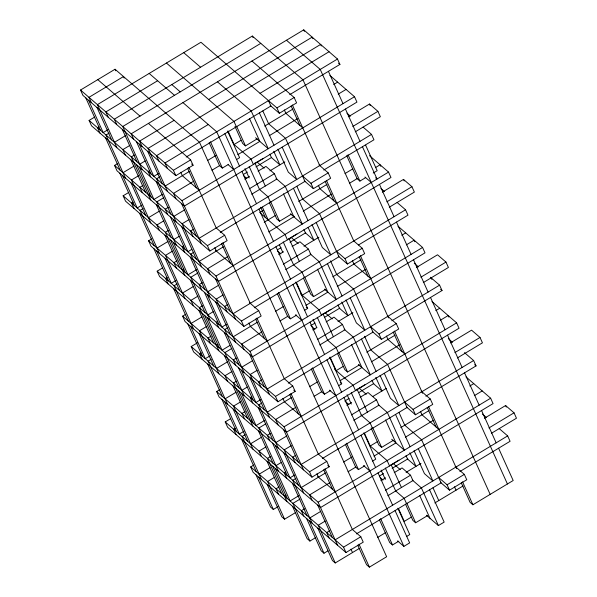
<?xml version="1.0" encoding="UTF-8"?>
<svg xmlns="http://www.w3.org/2000/svg" width="597" height="597" viewBox="0 0 597 597"><rect width="100%" height="100%" fill="white"/><g stroke="black" fill="none" stroke-linecap="round" stroke-linejoin="round"><path stroke-width="0.9" d="M148.437 123.415L190.644 159.884L193.077 165.272L175.824 175.667L82.961 95.423L80.528 90.035L115.042 69.245L199.458 142.198L386.64 556.755L369.386 567.15L366.565 564.717L357.737 545.165M329.887 75.438L354.506 96.714L356.939 102.102L184.398 206.055L91.535 125.81L89.102 120.43L94.595 117.124M157.623 80.737L105.856 111.923L108.288 117.303M99.117 126.78L97.55 127.721L99.975 133.109M490.167 494.383L302.985 79.819L252.33 36.051L114.296 119.213L116.728 124.601M107.878 129.75L103.177 132.586L88.587 100.281M109.124 133.131L105.99 135.019L125.437 178.093M260.777 43.35L122.736 126.512L142.183 169.585M114.43 142.317L125.407 135.698M289.732 94.654L339.924 64.416L337.492 59.028L303.724 29.85L131.183 133.81L133.609 139.191M129.93 145.355L122.87 149.608L125.303 154.996M174.13 120.31L139.623 141.101L142.056 146.489M208.644 99.52L312.164 37.148L312.865 38.686M188.853 167.324L216.233 227.964L224.673 235.263L227.106 240.643L209.853 251.038L116.997 170.794L114.564 165.414L117.699 163.518M134.452 155.011L131.318 156.907L150.765 199.973M123.004 172.705L133.982 166.093M139.758 164.197L145.243 160.891M208.271 124.504L156.504 155.69L158.936 161.078M260.031 93.319L329.051 51.738M138.504 175.749L131.444 180.003L150.892 223.069M149.765 170.548L148.198 171.496L150.631 176.876M337.492 59.028L164.951 162.988L167.376 168.369M158.533 173.526L153.825 176.354L139.243 144.056M186.204 157.033L270.904 105.997L268.478 100.609M369.55 155.675L388.543 172.093L390.975 177.473L218.427 281.433L125.571 201.189L123.139 195.801L128.631 192.495M143.026 185.406L139.892 187.294L142.317 192.682M159.78 176.899L156.638 178.787L176.085 221.86M80.528 90.035L173.391 170.279L190.644 159.884M116.863 147.698L97.415 104.624L200.943 42.253L276.918 107.908L294.172 97.512L296.605 102.893L279.344 113.288L270.202 105.385M133.146 202.152L131.579 203.099L134.012 208.48M148.332 194.592L149.899 193.644M165.078 186.085L189.391 171.436M207.435 160.571L216.062 155.369M227.957 130.9L234.099 144.504L241.158 140.25M264.687 126.071L292.918 109.064M333.701 84.49L337.626 82.125M141.914 205.129L137.206 207.965L122.624 175.66M162.585 194.256L153.959 199.458L139.37 167.153M234.987 126.467L242.666 143.467L245.479 145.899L257.24 138.81M143.161 208.502L140.019 210.39L159.466 253.464M163.832 197.637L156.772 201.883L176.219 244.957M193.913 181.092L173.526 193.376L175.951 198.764M211.95 170.227L219.793 165.503M237.837 154.63L259.792 141.399L249.434 118.445M269.21 135.728L297.44 118.721M338.223 94.147L346.066 89.423M209.174 142.705L219.532 165.66L222.345 168.085L228.621 164.309M236.464 159.586L239.606 157.69L227.703 131.34M148.466 217.689L159.444 211.077M168.354 207.293L165.212 209.181L167.645 214.562M89.102 120.43L181.966 200.674L354.506 96.714M255.023 163.324L262.867 158.601M163.966 220.733L156.907 224.987L159.339 230.367M173.652 216.48L184.637 209.86M243.389 174.458L247.382 172.055M256.009 166.861L271.695 157.407M244.763 179.167L249.471 176.331M258.098 171.138L265.941 166.406L274.381 173.705L276.814 179.085L251.718 194.212M348.29 116.796L369.468 104.035L377.908 111.333L380.341 116.713L355.237 131.833M249.568 302.731L258.71 310.634L261.143 316.022L243.889 326.417L151.026 246.173L148.593 240.785L151.735 238.897M168.481 230.39L165.347 232.278L184.794 275.351M189.159 219.517L182.1 223.771L201.547 266.844M269.941 170.846L284.836 161.869M249.285 188.824L274.381 173.705M352.812 126.452L377.908 111.333M157.041 248.083L168.018 241.464M173.787 239.576L179.279 236.263M193.674 229.173L190.54 231.069L192.973 236.449M172.54 251.121L165.481 255.374L184.928 298.448M183.801 245.927L182.227 246.867L184.66 252.255M198.98 238.36L371.528 134.407L373.953 139.788L323.761 170.033M191.779 249.367L187.861 251.733L173.272 219.427M220.233 232.405L304.94 181.369L285.493 138.303L268.605 123.713L262.852 110.96M397.953 226.188L422.572 247.464L425.004 252.852L252.464 356.805L159.6 276.56L157.168 271.18L162.66 267.874M177.055 260.777L173.921 262.673L176.354 268.053M193.809 252.27L190.674 254.165L210.122 297.231M259.688 212.584L263.284 210.413M114.564 165.414L207.42 245.658L224.673 235.263M302.507 175.988L310.947 183.279L328.201 172.884L330.634 178.272L313.38 188.667L304.239 180.764M167.182 277.53L165.615 278.471L168.041 283.859M182.361 269.963L183.928 269.023M199.114 261.456L223.427 246.807M264.21 222.241L275.187 215.621M298.716 201.45L326.955 184.436M344.991 173.57L352.834 168.839M175.943 280.5L171.242 283.336L156.653 251.031M196.622 269.628L187.988 274.829L173.406 242.524M269.404 202.689L276.695 218.845L279.508 221.271L291.276 214.189M177.19 283.881L174.055 285.769L193.503 328.843M197.861 273.008L190.809 277.262L210.256 320.335M227.95 256.471L207.555 268.754L209.987 274.135M268.732 231.897L294.612 216.301M303.239 211.107L331.477 194.092M349.514 183.227L357.357 178.503M375.394 167.63L380.102 164.794L380.796 166.332M346.73 155.705L357.096 178.66L359.909 181.092L365.401 177.779M373.244 173.055L377.162 170.69L365.648 145.19M182.495 293.06L193.473 286.448M202.383 282.665L199.249 284.553L201.674 289.941M123.139 195.801L215.995 276.045L388.543 172.093M289.052 238.703L296.896 233.972M197.995 296.105L190.936 300.358L193.368 305.739M207.689 291.851L218.666 285.232M277.426 249.837L281.023 247.665M290.038 242.233L305.724 232.785M278.799 254.538L283.5 251.71M292.127 246.509L299.97 241.785L308.41 249.076L310.843 254.464L285.747 269.583M382.319 192.167L403.497 179.406L411.937 186.704L414.37 192.085L389.274 207.211M256.919 318.074L284.299 378.714L292.746 386.013L295.172 391.393L277.918 401.788L185.063 321.544L182.63 316.164L185.764 314.268M202.517 305.761L199.383 307.656L218.83 350.723M223.188 294.896L216.129 299.149L235.576 342.215M303.97 246.225L318.873 237.24M283.314 264.202L308.41 249.076M386.841 201.823L411.937 186.704M191.07 323.455L202.055 316.843M207.823 314.947L213.308 311.641M227.711 304.552L224.569 306.44L227.002 311.828M206.569 326.499L199.51 330.753L218.957 373.819M217.83 321.298L216.263 322.246L218.696 327.626M233.017 313.738L405.557 209.778L407.99 215.159L358.581 244.934M226.599 324.268L221.89 327.104L207.308 294.806M254.27 307.776L338.969 256.747L319.522 213.674L302.642 199.085L296.881 186.331M431.989 301.56L456.608 322.843L459.041 328.223L286.493 432.183L193.637 351.939L191.204 346.551L197.48 342.775M211.092 336.156L207.957 338.044L210.383 343.432M227.845 327.649L224.703 329.537L244.151 372.61M148.593 240.785L241.457 321.029L258.71 310.634M336.544 251.359L344.984 258.658L362.237 248.262L364.67 253.643L347.417 264.038L338.268 256.135M201.211 352.902L199.644 353.849L202.077 359.23M216.398 345.342L217.965 344.394M233.143 336.835L257.456 322.186M275.501 311.313L283.344 306.589M309.224 291L302.164 295.246L296.41 282.5M332.753 276.821L360.984 259.807M401.766 235.24L405.691 232.875M209.98 355.872L205.271 358.707L190.689 326.41M229.867 345.476L222.024 350.2L207.435 317.902M303.44 278.068L310.731 294.217L313.544 296.649L325.305 289.56M211.226 359.252L208.084 361.14L227.532 404.214M231.897 348.379L224.838 352.633L244.285 395.707M261.979 331.842L241.591 344.126L244.016 349.514M280.015 320.977L287.858 316.246M305.903 305.38L327.857 292.149L317.5 269.195M337.275 286.478L365.506 269.471M406.288 244.897L414.131 240.173L414.825 241.71M277.239 293.455L287.597 316.403L290.411 318.835L296.687 315.059M304.53 310.336L307.671 308.44L295.769 282.09M216.532 368.439L227.509 361.819M236.419 358.043L233.278 359.931L235.711 365.312M157.168 271.18L250.031 351.424L422.572 247.464M322.305 314.544L330.932 309.35M232.032 371.476L224.972 375.729L227.405 381.117M241.718 367.222L252.703 360.61M310.738 325.641L315.052 323.044M324.858 317.134L339.76 308.156M312.828 329.917L316.753 327.552M326.163 321.88L334.007 317.156L342.447 324.455L344.879 329.835L319.783 344.954M416.355 267.538L437.534 254.785L445.974 262.076L448.407 267.463L423.303 282.582M290.955 393.445L318.335 454.086L326.775 461.384L329.208 466.764L311.955 477.16L219.092 396.915L216.659 391.535L219.8 389.647M236.546 381.14L233.412 383.028L252.859 426.101M257.225 370.267L250.165 374.52L269.613 417.594M338.006 321.596L352.909 312.619M317.35 339.574L342.447 324.455M420.878 277.202L445.974 262.076M225.106 398.826L236.084 392.214M241.852 390.319L247.345 387.013M261.74 379.923L258.605 381.811L261.038 387.199M240.606 401.871L233.546 406.124L252.994 449.198M251.867 396.669L250.292 397.617L252.725 402.997M267.046 389.11L439.593 285.15L442.019 290.538L391.826 320.776M260.628 399.647L255.926 402.482L241.337 370.177M288.299 383.155L373.006 332.119L353.558 289.045L336.671 274.456L330.529 260.859M466.018 376.938L490.637 398.214L493.07 403.602L320.529 507.554L227.666 427.31L225.233 421.93L230.726 418.616M245.121 411.527L241.986 413.422L244.419 418.803M261.874 403.02L258.74 404.915L278.187 447.981M182.63 316.164L275.486 396.408L292.746 386.013M370.573 326.738L379.013 334.029L396.266 323.634L398.699 329.022L381.446 339.417L372.304 331.514M235.248 428.273L233.681 429.221L236.106 434.609M250.427 420.713L252.001 419.766M267.18 412.206L291.493 397.557M309.53 386.692L317.373 381.968M343.253 366.371L336.201 370.625L330.059 357.021M366.782 352.193L395.02 335.186M435.803 310.612L439.72 308.253M244.009 431.25L239.307 434.086L224.718 401.781M264.687 420.378L256.053 425.579L241.472 393.274M337.469 353.439L344.76 369.588L347.573 372.021L359.342 364.931M245.255 434.623L242.121 436.519L261.568 479.585M265.926 423.758L258.874 428.012L278.321 471.078M296.015 407.214L275.62 419.504L278.053 424.885M314.052 396.348L321.895 391.625M339.932 380.752L361.894 367.521L351.529 344.573M371.304 361.857L399.542 344.842M440.325 320.268L448.168 315.544L448.862 317.082M311.268 368.827L321.634 391.781L324.447 394.214L330.723 390.431M338.566 385.707L341.7 383.819L329.805 357.461M250.561 443.81L261.538 437.198M270.448 433.415L267.314 435.303L269.747 440.69M191.204 346.551L284.06 426.795L456.608 322.843M356.334 389.923L364.961 384.722M266.061 446.854L259.001 451.108L261.434 456.489M275.754 442.601L286.732 435.982M344.775 401.02L349.088 398.415M358.887 392.513L373.789 383.535M346.864 405.288L351.566 402.453M360.192 397.259L368.036 392.535L376.476 399.826L378.908 405.214L353.812 420.333M450.384 342.917L471.563 330.156L480.003 337.454L482.436 342.835L457.339 357.961M324.984 468.824L352.364 529.464L360.812 536.755L363.237 542.143L345.984 552.538L253.128 472.294L250.695 466.906L253.829 465.018M270.583 456.511L267.449 458.399L286.896 501.473M291.254 445.638L284.194 449.892L303.642 492.965M372.819 396.498L386.281 388.386M351.379 414.945L376.476 399.826M454.907 352.573L480.003 337.454M259.135 474.205L270.12 467.585M275.889 465.697L281.374 462.391M295.776 455.302L292.634 457.19L295.067 462.571M274.635 477.249L267.575 481.495L284.597 519.189L295.575 512.569M285.896 472.048L284.329 472.988L286.761 478.376M301.082 464.481L473.622 360.528L476.055 365.909L425.862 396.154M294.664 475.018L289.955 477.854L275.374 445.549M322.335 458.526L407.035 407.497L387.587 364.424L370.707 349.835L364.566 336.23M279.157 486.906L276.023 488.794L278.448 494.174M295.911 478.398L292.769 480.286L312.216 523.36M216.659 391.535L309.522 471.779L326.775 461.384M404.609 402.109L413.049 409.408L430.303 399.012L432.735 404.393L415.482 414.788L406.333 406.885M284.463 496.092L286.03 495.144M301.209 487.585L325.522 472.936M343.566 462.063L352.193 456.869M364.476 433.25L370.23 445.996L377.289 441.743M400.818 427.571L429.049 410.557M469.832 385.99L473.757 383.625M255.941 474.727L270.523 507.025L273.336 509.457L278.045 506.622M298.716 495.756L290.09 500.95L275.501 468.645M371.118 427.967L378.796 444.966L381.61 447.399L393.371 440.31M299.963 499.129L292.903 503.383L309.918 541.069L315.41 537.763M330.044 482.592L309.656 494.876L312.082 500.264M348.081 471.72L355.924 466.996M373.968 456.13L395.923 442.899L385.565 419.945M405.341 437.228L433.571 420.213M474.354 395.647L482.197 390.923M345.305 444.205L355.663 467.152L358.476 469.585L364.752 465.809M372.595 461.078L375.737 459.19L363.834 432.84M304.485 508.786L301.343 510.681L303.776 516.062M225.233 421.93L318.097 502.174L490.637 398.214M391.154 464.824L398.997 460.1M309.783 517.972L320.768 511.36M379.52 475.958L383.513 473.555M392.139 468.361L407.826 458.906M380.893 480.667L385.602 477.831M394.229 472.63L402.072 467.906L410.512 475.205L412.945 480.585L387.849 495.704M484.421 418.288L505.599 405.535L514.039 412.826L516.472 418.213L491.368 433.332M325.29 521.017L318.231 525.27L335.245 562.956L359.558 548.307M406.072 472.346L420.975 463.369M385.416 490.324L410.512 475.205M488.943 427.945L514.039 412.826M329.805 530.673L326.671 532.561L329.104 537.949M335.111 539.86L507.659 435.9L510.084 441.287L459.891 471.526M306.589 518.494L321.179 550.8L323.992 553.232L327.91 550.867M356.364 533.905L441.071 482.869L421.624 439.795L404.736 425.206L398.983 412.452M250.695 466.906L343.551 547.15L360.812 536.755M438.638 477.481L447.078 484.779L464.332 474.384L466.764 479.764L449.511 490.167L440.37 482.257M377.595 537.442L385.438 532.711M411.318 517.121L404.266 521.375L398.505 508.622M434.847 502.943L463.085 485.936M405.535 504.189L412.826 520.338L415.639 522.771L427.407 515.681M379.334 519.577L389.699 542.531L392.513 544.964L398.789 541.181M406.632 536.457L409.766 534.561L397.871 508.211M397.557 540.889L403.893 546.359L409.646 542.897L395.057 510.592M426.445 515.233L438.399 525.569L444.153 522.099L429.564 489.801M461.265 482.794L470.093 502.346L472.906 504.778L513.174 480.518L498.585 448.213M338.514 63.2L339.924 64.416M286.47 40.245L320.238 69.424L507.42 483.988M346.902 113.124L350.424 116.169M363.08 127.109L371.528 134.407M251.964 61.036L294.172 97.512M375.632 177.809L377.035 179.025L362.454 146.72M380.938 188.503L384.453 191.54M397.117 202.48L405.557 209.778M364.954 177.018L371.289 182.488M302.746 127.907L285.859 113.311L284.329 109.915M319.059 164.981L328.201 172.884M183.689 52.648L200.57 67.237M217.45 81.826L251.218 111.012L268.24 148.698L255.576 137.75M414.266 263.27L418.49 266.919M430.444 277.247L439.593 285.15M440.616 289.321L442.019 290.538M336.775 203.278L319.895 188.689L318.358 185.286M166.429 63.043L233.964 121.407L236.397 126.788M362.237 248.262L353.797 240.964L326.417 180.324M171.809 84.565L180.257 91.863M257.113 162.063L264.15 168.145M276.105 178.481L285.254 186.383L302.269 224.069L290.314 213.733M234.099 144.504L250.979 159.093L253.412 164.474M149.175 73.438L174.503 95.326M182.943 102.617L216.711 131.803L403.893 546.359M448.302 338.641L452.519 342.29M464.481 352.626L473.622 360.528M474.645 364.692L476.055 365.909M370.812 278.65L353.931 264.061L352.394 260.665M243.375 175.503L246.897 178.54M228.099 164.623L233.725 169.488M387.826 316.343L396.266 323.634M291.149 237.442L298.179 243.516M310.142 253.852L319.283 261.755L336.305 299.448L324.343 289.112M260.396 213.189L285.015 234.464L287.448 239.852M97.789 79.64L139.996 116.116M482.331 414.019L486.555 417.661M499.211 428.609L507.659 435.9M191.667 164.056L193.077 165.272M404.841 354.028L387.96 339.439L386.423 336.036M277.411 250.874L280.926 253.919M199.219 190.279L182.339 175.69L180.801 172.287M421.154 391.11L430.303 399.012M325.178 312.813L332.216 318.895M344.171 329.231L353.32 337.133L370.334 374.819L358.379 364.483M300.761 294.037L319.044 309.843L321.477 315.223M306.261 307.224L307.671 308.44M438.877 429.4L421.997 414.811L420.46 411.408M311.44 326.253L314.962 329.29M295.463 314.761L301.791 320.238M215.666 250.456L233.255 265.65M455.19 466.481L464.332 474.384M359.215 388.192L366.245 394.266M378.207 404.602L387.349 412.505L404.37 450.19L391.707 439.25M334.79 369.409L353.081 385.214L355.513 390.595M340.297 382.602L341.7 383.819M345.476 401.624L348.991 404.662M360.954 414.997L370.095 422.9L372.528 428.288M329.492 390.139L335.827 395.61M267.284 341.029L250.404 326.44L248.867 323.037M393.244 463.563L400.281 469.645M412.236 479.981L421.385 487.883L438.399 525.569M370.23 445.996L387.117 460.586L389.542 465.973M293.769 390.177L295.172 391.393M380.214 477.607L383.028 480.04M363.528 465.511L369.856 470.981M301.321 416.4L284.433 401.811L282.896 398.408M327.798 465.548L329.208 466.764M317.761 476.578L335.35 491.779M284.597 519.189L281.784 516.756L267.195 484.451M309.918 541.069L307.104 538.636L292.523 506.338M335.245 562.956L332.432 560.523L317.843 528.218M369.468 104.035L370.162 105.572M403.497 179.406L404.191 180.951M505.599 405.535L506.293 407.072M431.146 277.859L431.847 279.396M321.305 45.976L320.611 44.439L148.063 148.399L167.511 191.465M328.417 71.341L343.006 103.647M345.439 109.035L360.021 141.332M379.468 184.406L394.057 216.711M396.483 222.091L411.072 254.397M413.505 259.777L428.086 292.082M430.519 297.47L445.101 329.768M447.534 335.156L462.123 367.461M464.548 372.841L479.137 405.147M481.57 410.527L496.152 442.832M303.724 29.85L304.418 31.387M348.006 154.735L359.909 181.092M292.381 104.953L319.761 165.593M360.446 255.703L388.52 317.88M394.483 331.074L422.557 393.251M428.512 406.453L456.586 468.63M462.548 481.824L472.906 504.778M291.105 105.923L299.933 125.474M325.134 181.294L333.962 200.846M359.17 256.673L367.998 276.224M393.199 332.044L402.027 351.596M427.236 407.415L436.064 426.967M252.33 36.051L253.031 37.589M454.489 486.786L456.026 490.189M276.918 107.908L279.344 113.288M310.947 183.279L313.38 188.667M344.984 258.658L347.417 264.038M379.013 334.029L381.446 339.417M413.049 409.408L415.482 414.788M447.078 484.779L449.511 490.167M282.172 147.146L296.754 179.451L288.314 172.16L277.948 149.205M316.201 222.524L330.79 254.829L322.35 247.531L311.985 224.576M350.238 297.896L364.819 330.201L356.379 322.902L346.014 299.955M384.267 373.274L398.856 405.572L390.416 398.281L380.05 375.326M418.303 448.646L432.885 480.951L424.445 473.652L414.079 450.705M433.012 487.831L438.773 500.584M259.404 112.93L273.986 145.228M293.433 188.301L308.022 220.606M327.469 263.673L342.051 295.978M361.498 339.051L376.088 371.356M395.535 414.422L410.117 446.728M273.732 151.257L279.874 164.862L271.434 157.571L269.896 154.168M308.149 227.487L313.903 240.24L305.463 232.942L303.925 229.539M341.797 302.007L347.939 315.612L339.499 308.313L337.962 304.918M375.826 377.386L381.968 390.983L373.528 383.692L371.991 380.289M409.863 452.757L416.005 466.361L407.564 459.063L406.027 455.668M283.463 193.824L293.828 216.778M419.594 495.323L429.959 518.271M254.941 163.063L265.307 186.018M288.978 238.442L299.343 261.389M323.014 313.813L333.372 336.768M357.043 389.192L367.409 412.139M391.08 464.563L401.438 487.518M236.651 126.348L245.479 145.899M270.68 201.719L279.508 221.271M304.716 277.098L313.544 296.649M338.745 352.469L347.573 372.021M372.782 427.848L381.61 447.399M406.811 503.219L415.639 522.771M270.426 202.159L268.001 196.779L259.553 189.48L249.195 166.533M304.463 277.538L302.03 272.15L293.59 264.859L283.224 241.904M338.492 352.909L336.066 347.529L327.626 340.23L317.261 317.283M406.564 503.659L404.132 498.279L395.692 490.98L385.326 468.026M351.29 392.654L361.655 415.609M244.971 168.585L249.195 177.936M262.374 207.122L268.135 219.875M279.389 244.815L282.844 252.464M313.037 319.335L316.88 327.835M347.073 394.707L351.297 404.065M381.102 470.085L385.326 479.436M260.71 207.241L265.314 217.442M224.897 133.721L239.479 166.018M241.912 171.406L256.494 203.711M258.926 209.092L273.516 241.397M275.941 246.777L290.53 279.083M292.963 284.47L307.545 316.768M309.977 322.156L324.559 354.461M326.992 359.842L341.581 392.147M344.006 397.527L358.596 429.833M361.028 435.213L375.61 467.518M378.043 472.906L392.625 505.204M210.45 141.735L222.345 168.085M278.515 292.485L290.411 318.835M312.552 367.856L324.447 394.214M346.581 443.235L358.476 469.585M380.617 518.606L392.513 544.964M222.89 242.703L250.27 303.343M359.021 544.195L369.386 567.15M187.577 168.294L196.406 187.846M221.606 243.666L230.435 263.225M255.643 319.044L264.471 338.596M289.672 394.416L298.5 413.967M323.708 469.794L332.536 489.346M214.83 247.665L216.368 251.061M316.932 473.787L318.47 477.182M350.961 549.158L352.499 552.561M173.391 170.279L175.824 175.667M207.42 245.658L209.853 251.038M241.457 321.029L243.889 326.417M275.486 396.408L277.918 401.788M309.522 471.779L311.955 477.16M343.551 547.15L345.984 552.538M181.966 200.674L201.413 243.748M215.995 276.045L235.442 319.119M250.031 351.424L269.478 394.49M284.06 426.795L303.507 469.869M318.097 502.174L337.544 545.24M181.585 203.629L196.167 235.927M215.614 279L230.203 311.306M249.65 354.372L264.232 386.677M283.679 429.75L298.269 462.056M317.716 505.122L332.298 537.427M124.176 78.08L123.482 76.543L88.975 97.333L91.401 102.714M115.042 69.245L115.736 70.782M147.683 151.347L162.265 183.652M181.712 226.726L196.301 259.023M215.748 302.097L230.33 334.402M249.777 377.476L264.367 409.773M283.814 452.847L298.396 485.152M156.257 181.742L170.839 214.047M190.286 257.113L204.875 289.418M224.323 332.492L238.904 364.797M258.352 407.863L272.941 440.168M292.388 483.242L306.97 515.539M309.403 520.927L323.992 553.232M136.429 141.623L151.011 173.928M170.458 216.995L185.048 249.3M204.495 292.373L219.077 324.671M238.524 367.745L253.113 400.05M272.56 443.123L287.142 475.421M122.355 129.467L136.944 161.765M156.392 204.838L170.973 237.143M190.421 280.209L205.01 312.515M224.457 355.588L239.039 387.893M258.486 430.959L273.075 463.265M136.556 164.72L151.145 197.025M170.593 240.091L185.174 272.396M204.622 315.47L219.211 347.775M238.658 390.841L253.24 423.146M272.687 466.22L287.276 498.517M130.93 159.854L145.519 192.159M164.966 235.233L179.548 267.531M198.995 310.604L213.584 342.909M233.031 385.983L247.613 418.281M267.06 461.354L281.65 493.659M97.035 107.579L111.617 139.885M131.064 182.951L145.653 215.256M165.1 258.329L179.682 290.635M199.129 333.701L213.719 366.006M233.166 409.079L247.748 441.377M105.609 137.974L120.191 170.272M139.638 213.345L154.227 245.651M173.675 288.717L188.256 321.022M207.704 364.095L222.293 396.401M241.74 439.467L256.322 471.772M258.755 477.152L273.336 509.457M85.774 97.856L100.363 130.153M119.81 173.227L134.392 205.532M153.839 248.598L168.429 280.903M187.876 323.977L202.458 356.282M221.905 399.348L236.494 431.653"/></g></svg>
